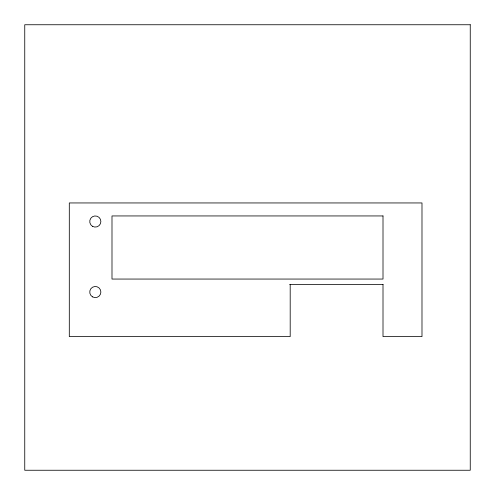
<?xml version="1.0" encoding="UTF-8"?>
<svg xmlns="http://www.w3.org/2000/svg" width="495" height="495" viewBox="0 0 495 495"><rect width="100%" height="100%" fill="white"/><g stroke="black" fill="none" stroke-linecap="round" stroke-linejoin="round"><path stroke-width="0.74" d="M289.631 284.625L383.161 284.625M383.006 284.625L383.006 336.6L421.988 336.6L421.988 202.95L69.3 202.95L69.3 336.6L290.194 336.6L290.194 284.625M470.25 24.75L24.75 24.75L24.75 470.25L470.25 470.25L470.25 24.75M383.006 215.944L111.994 215.944L111.994 279.056L383.006 279.056L383.006 215.944M92.522 226.333A5.569 5.569 0 0 0 100.875 221.513A5.569 5.569 0 0 0 92.522 216.692A5.569 5.569 0 0 0 92.522 226.333M92.522 296.87A5.569 5.569 0 0 0 100.875 292.05A5.569 5.569 0 0 0 92.522 287.23A5.569 5.569 0 0 0 92.522 296.87"/></g></svg>
